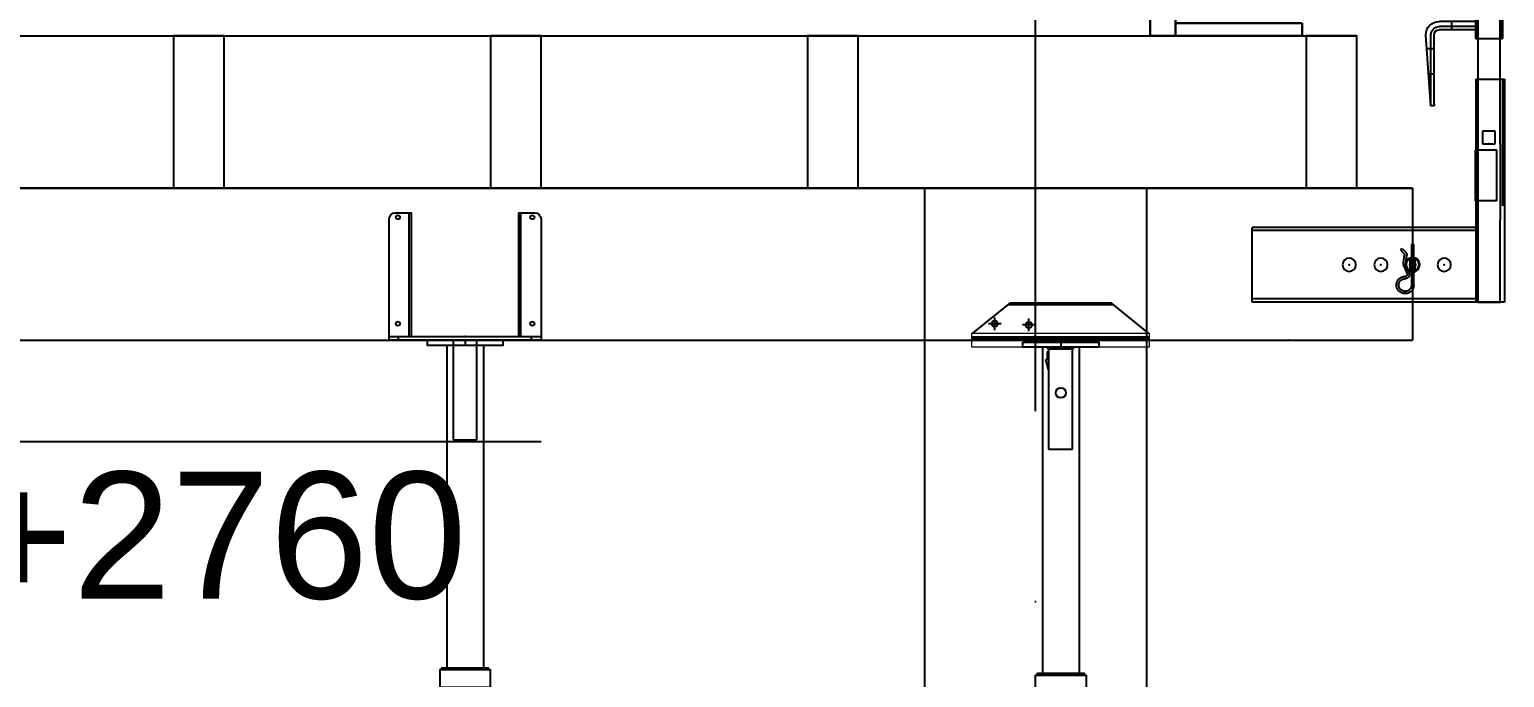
# Model space of a CAD drawing. Header units: millimetres. Extents: x 1924 to 471109, y -30014 to 109986.
# Drawn here: x 451958 to 454285, y 30571 to 31593 of the extents above; entities that cross this region are included whole.
import ezdxf
from ezdxf.enums import TextEntityAlignment as Align

# ---------------------------------------------------------------- set-up
doc = ezdxf.new("R2010")
doc.units = ezdxf.units.MM
doc.header["$LTSCALE"] = 100
for name, pattern in [('102', [50.8, 31.75, -6.35, 6.35, -6.35]), ('104', [4, 2, -2]), ('ACAD_ISO10W100', [18, 12, -3, 0, -3])]:
    doc.linetypes.add(name, pattern=pattern)
doc.layers.add('D NOSNIKY', color=7, linetype='Continuous', true_color=0x994d4d)
for name, color, linetype, plot in [('osy objektu', 130, 'ACAD_ISO10W100', False), ('PERI_HELPLINE', 140, 'Continuous', False), ('PERI_HIDDEN', 30, '104', False), ('popisky', 140, 'Continuous', False)]:
    doc.layers.add(name, color=color, linetype=linetype, plot=plot)
for name, color, linetype in [('PERI_AXIS', 1, '102'), ('PERI_Blocktext', 22, 'Continuous'), ('PERI_MULTIFLEX_Accessories', 252, 'Continuous'), ('PERI_MULTIFLEX_Prop', 8, 'Continuous'), ('rez sloupy', 90, 'Continuous')]:
    doc.layers.add(name, color=color, linetype=linetype)
doc.layers.add('podlazi', color=40, linetype='Continuous', lineweight=30, plot=False)
doc.layers.add('texty', color=255, linetype='Continuous', lineweight=15)
doc.layers.add('Tlustá', color=7, linetype='Continuous', lineweight=30)
doc.styles.add('PERI-Blocktxt', font='arial.ttf')
doc.styles.add('PERI-txt-arial', font='arial.ttf')
doc.styles.add('popisky', font='arial.ttf', dxfattribs={"height": 200})

# ---------------------------------------------------------------- blocks, each defined once
blk = doc.blocks.new('116292c')
at = {"color": 0, "linetype": 'ByBlock'}
for p, q in [((-17.5, 206), (-17.5, 1050)), ((-17.5, 1050), (17.5, 1050)), ((17.5, 1050), (17.5, 206)), ((82.5, 1050), (87.5, 1050)), ((82.5, 1047.5), (82.5, 938)), ((87.5, 1050), (95.5, 938)), ((87.5, 1047.5), (87.5, 938)), ((17.5, 930), (74.5, 930)), ((17.5, 925), (74.5, 925)), ((17.5, 917), (74.5, 917)), ((82.5, 600), (87.5, 600)), ((82.5, 597.5), (82.5, 488)), ((87.5, 600), (95.5, 488)), ((87.5, 597.5), (87.5, 488)), ((17.5, 480), (74.5, 480)), ((17.5, 475), (74.5, 475)), ((17.5, 467), (74.5, 467)), ((-21.5, 206), (-21.5, 166)), ((-21.5, 206), (21.5, 206)), ((21.5, 206), (21.5, 166)), ((21.5, 193), (78.5, 193)), ((21.5, 166), (-21.5, 166)), ((-17.5, 0), (-17.5, 166)), ((17.5, 166), (17.5, 0)), ((21.5, 185), (78.5, 185)), ((21.5, 180), (78.5, 180)), ((86.5, 62.5), (86.5, 172)), ((91.5, 60), (99.5, 172)), ((91.5, 62.5), (91.5, 172)), ((86.5, 60), (91.5, 60)), ((-17.5, -250), (-17.5, -120)), ((17.5, -120), (17.5, -250)), ((17.5, -250), (-17.5, -250))]:
    blk.add_line(p, q, dxfattribs=at)
at = {"color": 0, "linetype": 'ByBlock', "flags": 128}
for points in [[(82.5, 1047.5), (82.5, 1047.6), (82.5, 1047.8), (82.5, 1047.9), (82.5, 1048), (82.5, 1048.2), (82.5, 1048.3), (82.5, 1048.4), (82.5, 1048.6), (82.5, 1048.7), (82.5, 1048.8), (82.5, 1048.9), (82.5, 1049), (82.5, 1049.1), (82.5, 1049.2), (82.5, 1049.3), (82.5, 1049.4), (82.5, 1049.5), (82.5, 1049.6), (82.5, 1049.7), (82.5, 1049.8), (82.5, 1049.8), (82.5, 1049.9), (82.5, 1049.9), (82.5, 1050)], [(87.5, 1050), (87.5, 1049.9), (87.5, 1049.9), (87.5, 1049.8), (87.5, 1049.8), (87.5, 1049.7), (87.5, 1049.6), (87.5, 1049.5), (87.5, 1049.4), (87.5, 1049.3), (87.5, 1049.2), (87.5, 1049.1), (87.5, 1049), (87.5, 1048.9), (87.5, 1048.8), (87.5, 1048.7), (87.5, 1048.6), (87.5, 1048.4), (87.5, 1048.3), (87.5, 1048.2), (87.5, 1048), (87.5, 1047.9), (87.5, 1047.8), (87.5, 1047.6), (87.5, 1047.5)], [(82.5, 597.5), (82.5, 597.6), (82.5, 597.8), (82.5, 597.9), (82.5, 598), (82.5, 598.2), (82.5, 598.3), (82.5, 598.4), (82.5, 598.6), (82.5, 598.7), (82.5, 598.8), (82.5, 598.9), (82.5, 599), (82.5, 599.1), (82.5, 599.2), (82.5, 599.3), (82.5, 599.4), (82.5, 599.5), (82.5, 599.6), (82.5, 599.7), (82.5, 599.8), (82.5, 599.8), (82.5, 599.9), (82.5, 599.9), (82.5, 600)], [(87.5, 600), (87.5, 599.9), (87.5, 599.9), (87.5, 599.8), (87.5, 599.8), (87.5, 599.7), (87.5, 599.6), (87.5, 599.5), (87.5, 599.4), (87.5, 599.3), (87.5, 599.2), (87.5, 599.1), (87.5, 599), (87.5, 598.9), (87.5, 598.8), (87.5, 598.7), (87.5, 598.6), (87.5, 598.4), (87.5, 598.3), (87.5, 598.2), (87.5, 598), (87.5, 597.9), (87.5, 597.8), (87.5, 597.6), (87.5, 597.5)], [(86.5, 62.5), (86.5, 62.4), (86.5, 62.2), (86.5, 62.1), (86.5, 62), (86.5, 61.8), (86.5, 61.7), (86.5, 61.6), (86.5, 61.4), (86.5, 61.3), (86.5, 61.2), (86.5, 61.1), (86.5, 61), (86.5, 60.9), (86.5, 60.8), (86.5, 60.7), (86.5, 60.6), (86.5, 60.5), (86.5, 60.4), (86.5, 60.3), (86.5, 60.2), (86.5, 60.2), (86.5, 60.1), (86.5, 60.1), (86.5, 60)], [(91.5, 60), (91.5, 60.1), (91.5, 60.1), (91.5, 60.2), (91.5, 60.2), (91.5, 60.3), (91.5, 60.4), (91.5, 60.5), (91.5, 60.6), (91.5, 60.7), (91.5, 60.8), (91.5, 60.9), (91.5, 61), (91.5, 61.1), (91.5, 61.2), (91.5, 61.3), (91.5, 61.4), (91.5, 61.6), (91.5, 61.7), (91.5, 61.8), (91.5, 62), (91.5, 62.1), (91.5, 62.2), (91.5, 62.4), (91.5, 62.5)]]:
    blk.add_lwpolyline(points, dxfattribs=at)
at = {"color": 0, "linetype": 'ByBlock'}
for centre, radius, start, end in [((74.5, 938), 21, 270, 0), ((74.5, 938), 8, 270, 0), ((74.5, 938), 13, 270, 0), ((74.5, 488), 21, 270, 0), ((74.5, 488), 8, 270, 0), ((74.5, 488), 13, 270, 0), ((78.5, 172), 21, 0, 90), ((78.5, 172), 13, 0, 90), ((78.5, 172), 8, 0, 90)]:
    blk.add_arc(centre, radius, start, end, dxfattribs=at)
at = {"layer": 'PERI_AXIS'}
for p, q in [((82.5, 1000), (91.1, 1000)), ((82.5, 960), (93.9, 960)), ((54.5, 930), (54.5, 917)), ((82.5, 550), (91.1, 550)), ((82.5, 510), (93.9, 510)), ((54.5, 480), (54.5, 467)), ((58.5, 180), (58.5, 193)), ((86.5, 150), (97.9, 150)), ((86.5, 110), (95.1, 110))]:
    blk.add_line(p, q, dxfattribs=at)
at = {"layer": 'PERI_HELPLINE'}
blk.add_point((0, 0), dxfattribs=at)
at = {"layer": 'PERI_HIDDEN'}
for p, q in [((-19, 206), (-19, 166)), ((-17.5, 166), (-17.5, 206)), ((17.5, 206), (17.5, 166)), ((19, 206), (19, 166)), ((-17.5, 0), (-17.5, -120)), ((-10, 20), (10, 20)), ((-10, 0), (-10, 20)), ((10, 0), (-10, 0)), ((10, 20), (10, 0)), ((17.5, 0), (17.5, -120)), ((-12.5, -90), (-12.5, -10)), ((-12.5, -10), (21.5, -10)), ((21.5, -90), (21.5, -10)), ((-12.5, -90), (21.5, -90))]:
    blk.add_line(p, q, dxfattribs=at)
at = {"color": 0, "linetype": 'ByBlock', "style": 'PERI-txt-arial'}
for tag, flags in [('ART', 3), ('Faktor', 9)]:
    blk.add_attdef(tag, (0, 0), '', height=1, dxfattribs=dict(at, flags=flags))
at = {"layer": 'PERI_Blocktext', "style": 'PERI-Blocktxt', "flags": 8}
blk.add_attdef('Blocktext', text='', height=80, rotation=90, dxfattribs=at).set_placement((-150, 500), align=Align.MIDDLE_CENTER)
blk = doc.blocks.new('101290_101803c')
at = {"color": 0, "linetype": 'ByBlock', "lineweight": -3}
for p, q in [((0, 352), (-353, 352)), ((-353, 352), (-353, 347)), ((45, 352), (0, 352)), ((0, 347), (0, 352)), ((45, 0), (45, 352)), ((0, 347), (-353, 347)), ((-353, 347), (-353, 341)), ((-353, 341), (-353, 245)), ((0, 345.9), (0, 347)), ((0, 240.1), (0, 345.9)), ((-353, 245), (-353, 239)), ((0, 239), (-353, 239)), ((-353, 239), (-353, 234)), ((0, 234), (-353, 234)), ((0, 239), (0, 240.1)), ((0, 234), (0, 239)), ((0, 0), (0, 234)), ((0, 0), (45, 0))]:
    blk.add_line(p, q, dxfattribs=at).dxf.unprotected_set("ltscale", 0)
for centre in [(-200, 293), (-150, 293), (-100, 293), (-50, 293)]:
    blk.add_circle(centre, 10.5, dxfattribs=at).dxf.unprotected_set("ltscale", 0)
at = {"layer": 'PERI_HELPLINE'}
for p in [(-200, 293), (-150, 293), (-100, 293), (-50, 293)]:
    blk.add_point(p, dxfattribs=at)
at = {"layer": 'PERI_HIDDEN', "lineweight": -3}
for p, q in [((3, 0), (3, 352)), ((42, 0), (42, 352))]:
    blk.add_line(p, q, dxfattribs=at)
at = {"style": 'PERI-Blocktxt'}
for tag, p, height, flags in [('ART', (0, 2), 1, 3), ('FAKTOR', (0, 0), 1.5, 9)]:
    blk.add_attdef(tag, p, '', height=height, dxfattribs=dict(at, flags=flags))
at = {"layer": 'PERI_Blocktext', "style": 'PERI-Blocktxt', "flags": 8}
blk.add_attdef('Blocktext', text='', height=80, dxfattribs=at).set_placement((0, 0), align=Align.MIDDLE)
blk = doc.blocks.new('101290_018060v')
at = {"color": 0, "linetype": 'ByBlock'}
for p, q in [((-1.8, -32), (-1.8, 32)), ((1.8, 32), (1.8, -32)), ((-13.3, 3.3), (-8.8, 14.5)), ((-10.1, 1.8), (-5.6, 12.7)), ((-19, -23.3), (-13.6, -17.5)), ((-16.3, -25.7), (-10.9, -19.9)), ((-14.2, -3.4), (-12.8, -15.1)), ((-10.7, -2.7), (-9.3, -14.7)), ((-19, -23.3), (-16.3, -25.7)), ((1.8, -32), (-1.8, -32))]:
    blk.add_line(p, q, dxfattribs=at)
blk.add_lwpolyline([(-1.8, 32, 2.429021), (-11.7, 22)], format="xyb", dxfattribs=at)
for centre, radius, start, end in [((-11.8, 32), 13.6, 0, 270.9259), ((-0.7, -1.8), 13.6, 157.9818, 186.5864), ((-11.8, 15.3), 6.7, 336.8099, 89.6417), ((-11.8, 15.3), 3.12, 345.1556, 86.3556), ((-0.7, -1.8), 10, 159.1101, 185.4581), ((-15.7, -15.5), 2.9, 317.2902, 7.7158), ((-15.7, -15.5), 6.5, 317.6546, 6.8236)]:
    blk.add_arc(centre, radius, start, end, dxfattribs=at)
at = {"layer": 'PERI_HELPLINE'}
blk.add_point((0, 0), dxfattribs=at)
at = {"color": 0, "linetype": 'ByBlock', "style": 'PERI-Blocktxt'}
for tag, p, height, flags in [('ART', (0, 2), 1, 3), ('FAKTOR', (0, 0), 1.5, 9)]:
    blk.add_attdef(tag, p, '', height=height, dxfattribs=dict(at, flags=flags))
at = {"layer": 'PERI_Blocktext', "linetype": 'ByBlock', "style": 'PERI-Blocktxt', "flags": 8}
blk.add_attdef('Blocktext', text='', height=80, dxfattribs=at).set_placement((0, 0), align=Align.MIDDLE)
blk = doc.blocks.new('101290_105400c')
at = {"color": 0, "linetype": 'ByBlock', "lineweight": -3}
for radius in [11.5, 10.3]:
    blk.add_circle((0, 0), radius, dxfattribs=at).dxf.unprotected_set("ltscale", 0)
at = {"color": 0, "linetype": 'ByBlock'}
blk.add_circle((0, 0), 5, dxfattribs=at)
at = {"layer": 'PERI_HELPLINE'}
blk.add_line((0, -10.2), (0, 10.3), dxfattribs=at)
blk.add_point((0, 0), dxfattribs=at)
at = {"layer": 'PERI_HIDDEN', "lineweight": -3}
for p, q in [((-4, 9.4), (-4, -9.4)), ((4, 9.4), (4, -9.4))]:
    blk.add_line(p, q, dxfattribs=at)
at = {"style": 'PERI-Blocktxt'}
for tag, p, height, flags in [('ART', (0, 2), 1, 3), ('FAKTOR', (0, 0), 1.5, 9)]:
    blk.add_attdef(tag, p, '', height=height, dxfattribs=dict(at, flags=flags))
at = {"layer": 'PERI_Blocktext', "style": 'PERI-Blocktxt', "flags": 8}
blk.add_attdef('Blocktext', text='', height=80, dxfattribs=at).set_placement((0, 0), align=Align.MIDDLE)
blk = doc.blocks.new('101290C')
at = {"color": 0, "linetype": 'ByBlock'}
for name, p in [('101290_101803c', (100, -293)), ('101290_105400c', (0, 0))]:
    blk.add_blockref(name, p, dxfattribs=at)
at = {"layer": 'PERI_HIDDEN'}
blk.add_blockref('101290_018060v', (0, 0), dxfattribs=at)
at = {"color": 0, "linetype": 'ByBlock', "style": 'PERI-Blocktxt'}
for tag, p, height, flags in [('ART', (0, 2), 1, 3), ('FAKTOR', (0, 0), 1.5, 9)]:
    blk.add_attdef(tag, p, '', height=height, dxfattribs=dict(at, flags=flags))
at = {"layer": 'PERI_Blocktext', "linetype": 'ByBlock', "style": 'PERI-Blocktxt', "flags": 8}
blk.add_attdef('Blocktext', text='', height=80, dxfattribs=at).set_placement((0, 0), align=Align.MIDDLE)

msp = doc.modelspace()

# ---------------------------------------------------------------- linework, layer by layer
at = {"color": 0, "linetype": 'ByBlock'}
for p, q in [((452556.915, 31109.112), (452556.915, 31304.112)), ((452732.915, 31109.112), (452732.915, 31304.112)), ((452524.915, 31109.112), (452764.915, 31109.112))]:
    msp.add_line(p, q, dxfattribs=at).dxf.unprotected_set("ltscale", 0)
for p, q in [((453667.267, 31159.112), (453501.562, 31159.112)), ((453507.291, 31159.112), (453507.291, 31162.112)), ((453534.415, 31159.112), (453534.415, 31162.112)), ((453634.415, 31162.112), (453634.415, 31159.112)), ((453661.538, 31159.112), (453661.538, 31162.112)), ((452615.915, 31095.112), (452615.915, 30585.612)), ((452673.915, 31095.112), (452673.915, 30585.612)), ((453724.415, 31107.74), (453444.415, 31107.74)), ((453724.415, 31105.442), (453444.415, 31105.442)), ((453555.915, 31092.112), (453555.915, 30577.612)), ((453613.915, 31092.112), (453613.915, 30577.612))]:
    msp.add_line(p, q, dxfattribs=at)
msp.add_lwpolyline([(452729.915, 31109.112), (452729.915, 31304.112), (452754.915, 31304.112, -0.41421356), (452764.915, 31294.112), (452764.915, 31103.112), (452524.915, 31103.112), (452524.915, 31294.112, -0.41421356), (452534.915, 31304.112), (452559.915, 31304.112), (452559.915, 31109.112)], format="xyb", dxfattribs=at).dxf.unprotected_set("ltscale", 0)
at = {"color": 0, "linetype": 'ByBlock', "elevation": 0}
msp.add_lwpolyline([(453446.083, 31114.112), (453505.261, 31162.112), (453663.568, 31162.112), (453722.747, 31114.112)], dxfattribs=at)
msp.add_lwpolyline([(452704.915, 31103.112), (452584.915, 31103.112), (452584.915, 31095.112), (452704.915, 31095.112)], close=True)
msp.add_lwpolyline([(453524.915, 31100.112), (453644.915, 31100.112), (453644.915, 31092.112), (453524.915, 31092.112)], close=True, dxfattribs=at)
at = {"color": 0, "linetype": 'ByBlock'}
for points in [[(452684.915, 30555.612), (452684.915, 30582.612), (452604.915, 30582.612), (452604.915, 30555.612)], [(453544.915, 30547.612), (453544.915, 30574.612), (453624.915, 30574.612), (453624.915, 30547.612)]]:
    msp.add_lwpolyline(points, close=True, dxfattribs=at)
for points in [[(452681.915, 30582.612), (452681.915, 30585.612), (452607.915, 30585.612), (452607.915, 30582.612)], [(453547.915, 30574.612), (453547.915, 30577.612), (453621.915, 30577.612), (453621.915, 30574.612)]]:
    msp.add_lwpolyline(points, dxfattribs=at)
for centre in [(452538.915, 31297.112), (452750.915, 31297.112), (452538.915, 31129.112), (452750.915, 31129.112)]:
    msp.add_circle(centre, 3.25, dxfattribs=at).dxf.unprotected_set("ltscale", 0)
for centre, radius in [((453480.495, 31129.147), 5), ((453534.415, 31127.112), 5), ((453584.915, 31020.112), 8)]:
    msp.add_circle(centre, radius, dxfattribs=at)
at = {"layer": 'D NOSNIKY'}
for p, q in [((434519.915, 31343.112), (454139.915, 31343.112)), ((454139.915, 31343.112), (444119.915, 31343.112)), ((454139.915, 31343.112), (454139.915, 31103.112)), ((434519.915, 31103.112), (454139.915, 31103.112)), ((444119.915, 31103.112), (454139.915, 31103.112))]:
    msp.add_line(p, q, dxfattribs=at)
for points in [[(452184.915, 31343.112), (452264.915, 31343.112), (452264.915, 31583.454), (452184.915, 31583.454)], [(452684.915, 31343.112), (452764.915, 31343.112), (452764.915, 31583.454), (452684.915, 31583.454)], [(453184.915, 31343.112), (453264.915, 31343.112), (453264.915, 31583.454), (453184.915, 31583.454)], [(453971.849, 31343.112), (454051.849, 31343.112), (454051.849, 31583.454), (453971.849, 31583.454)]]:
    msp.add_lwpolyline(points, close=True, dxfattribs=at)
at = {"layer": 'osy objektu'}
msp.add_line((453544.915, 25590.705), (453544.915, 33927.617), dxfattribs=at)
msp.add_line((453544.915, 25590.705), (453544.915, 33927.617), dxfattribs=at)
at = {"layer": 'PERI_AXIS'}
for p, q in [((453490.495, 31129.147), (453470.495, 31129.147)), ((453480.495, 31119.147), (453480.495, 31139.147)), ((453544.415, 31127.112), (453524.415, 31127.112)), ((453534.415, 31117.112), (453534.415, 31137.112))]:
    msp.add_line(p, q, dxfattribs=at)
at = {"layer": 'PERI_HELPLINE'}
for p, q in [((434519.915, 31583.454), (454051.849, 31583.454)), ((452539.915, 31103.112), (452539.915, 31109.112)), ((452644.915, 31103.112), (452644.915, 31095.112)), ((452749.915, 31103.112), (452749.915, 31109.112)), ((453584.915, 31100.112), (453584.915, 31092.112))]:
    msp.add_line(p, q, dxfattribs=at)
for p in [(452644.915, 31109.112), (452644.915, 31103.112), (452644.915, 31103.112), (453944.915, 31103.112), (453944.915, 31103.112)]:
    msp.add_point(p, dxfattribs=at)
at = {"layer": 'PERI_HIDDEN'}
msp.add_lwpolyline([(452626.176, 31103.112), (452626.176, 30945.612), (452663.653, 30945.612), (452663.653, 31103.112)], dxfattribs=at)
at = {"layer": 'PERI_HIDDEN', "elevation": 0}
for points in [[(453565.676, 31056.71), (453561.457, 31072.731), (453563.644, 31073.024), (453563.628, 31084.545), (453565.676, 31085.624)], [(453604.415, 31092.112), (453604.415, 31089.112), (453564.415, 31089.112), (453564.415, 31092.112)], [(453565.676, 31089.112), (453565.676, 30931.112), (453603.153, 30931.112), (453603.153, 31089.112)]]:
    msp.add_lwpolyline(points, dxfattribs=at)
at = {"layer": 'podlazi'}
msp.add_line((453725.759, 31583.454), (453725.759, 31743.454), dxfattribs=at)
at = {"layer": 'popisky'}
msp.add_line((451764.915, 30943.112), (452764.915, 30943.112), dxfattribs=at)
at = {"layer": 'rez sloupy'}
for p, q in [((453369.915, 31343.112), (453369.915, 28633.112)), ((453719.915, 31343.112), (453719.915, 28633.112))]:
    msp.add_line(p, q, dxfattribs=at)
at = {"layer": 'texty', "elevation": 0}
msp.add_lwpolyline([(453724.415, 31092.112), (453444.415, 31092.112), (453444.415, 31114.112), (453724.415, 31114.112)], close=True, dxfattribs=at)
at = {"layer": 'Tlustá'}
for p, q in [((453725.759, 31583.454), (453725.759, 31743.454)), ((453765.759, 31583.454), (453965.759, 31583.454)), ((453965.759, 31583.454), (453965.759, 31603.454))]:
    msp.add_line(p, q, dxfattribs=at)
for points in [[(453725.759, 31743.454), (453725.759, 31583.454), (453765.759, 31583.454), (453765.759, 31743.454)], [(453965.759, 31603.454), (453765.759, 31603.454), (453765.759, 31583.454), (453965.759, 31583.454)]]:
    msp.add_lwpolyline(points, dxfattribs=at)

# ---------------------------------------------------------------- block references
at = {"layer": 'PERI_MULTIFLEX_Accessories', "xscale": -1, "rotation": 180}
msp.add_blockref('101290C', (454139.915, 31222.171), dxfattribs=at)
at = {"layer": 'PERI_MULTIFLEX_Prop', "xscale": -1}
msp.add_blockref('116292c', (454260.415, 31413.171), dxfattribs=at)

# ---------------------------------------------------------------- texts
at = {"layer": 'popisky', "insert": (451662.862, 30895.369), "char_height": 200, "attachment_point": 1, "style": 'popisky'}
msp.add_mtext_dynamic_manual_height_columns('\\pxi-3,l4,t4;+2760', width=903.81092, gutter_width=1000, heights=[0], dxfattribs=at)

doc.saveas('drawing.dxf')
